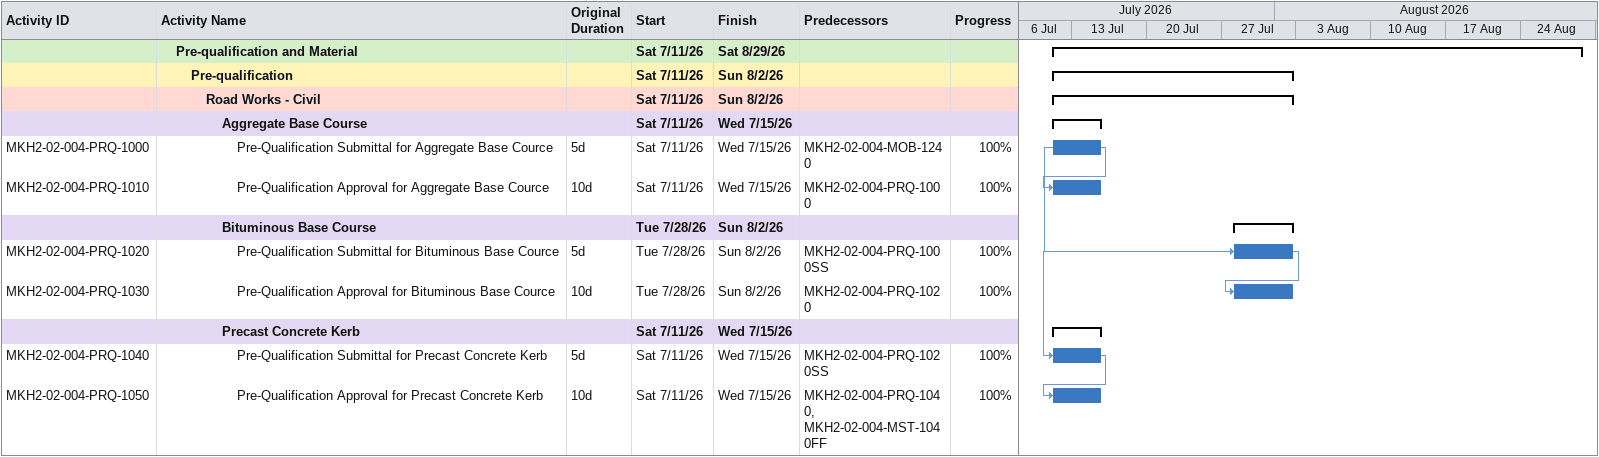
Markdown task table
| ID | Level | Task | Original duration | Start | Finish | Predecessors | % complete |
|---|---|---|---|---|---|---|---|
|  | 2 | **Pre-qualification and Material** |  | 2026-07-11 | 2026-08-29 |  |  |
|  | 3 | **Pre-qualification** |  | 2026-07-11 | 2026-08-02 |  |  |
|  | 4 | **Road Works - Civil** |  | 2026-07-11 | 2026-08-02 |  |  |
|  | 5 | **Aggregate Base Course** |  | 2026-07-11 | 2026-07-15 |  |  |
| MKH2-02-004-PRQ-1000 | 6 | Pre-Qualification Submittal for Aggregate Base Cource | 5d | 2026-07-11 | 2026-07-15 | MKH2-02-004-MOB-1240 | 100 |
| MKH2-02-004-PRQ-1010 | 6 | Pre-Qualification Approval for Aggregate Base Cource | 10d | 2026-07-11 | 2026-07-15 | MKH2-02-004-PRQ-1000 | 100 |
|  | 5 | **Bituminous Base Course** |  | 2026-07-28 | 2026-08-02 |  |  |
| MKH2-02-004-PRQ-1020 | 6 | Pre-Qualification Submittal for Bituminous Base Cource | 5d | 2026-07-28 | 2026-08-02 | MKH2-02-004-PRQ-1000SS | 100 |
| MKH2-02-004-PRQ-1030 | 6 | Pre-Qualification Approval for Bituminous Base Cource | 10d | 2026-07-28 | 2026-08-02 | MKH2-02-004-PRQ-1020 | 100 |
|  | 5 | **Precast Concrete Kerb** |  | 2026-07-11 | 2026-07-15 |  |  |
| MKH2-02-004-PRQ-1040 | 6 | Pre-Qualification Submittal for Precast Concrete Kerb | 5d | 2026-07-11 | 2026-07-15 | MKH2-02-004-PRQ-1020SS | 100 |
| MKH2-02-004-PRQ-1050 | 6 | Pre-Qualification Approval for Precast Concrete Kerb | 10d | 2026-07-11 | 2026-07-15 | MKH2-02-004-PRQ-1040, MKH2-02-004-MST-1040FF | 100 |
